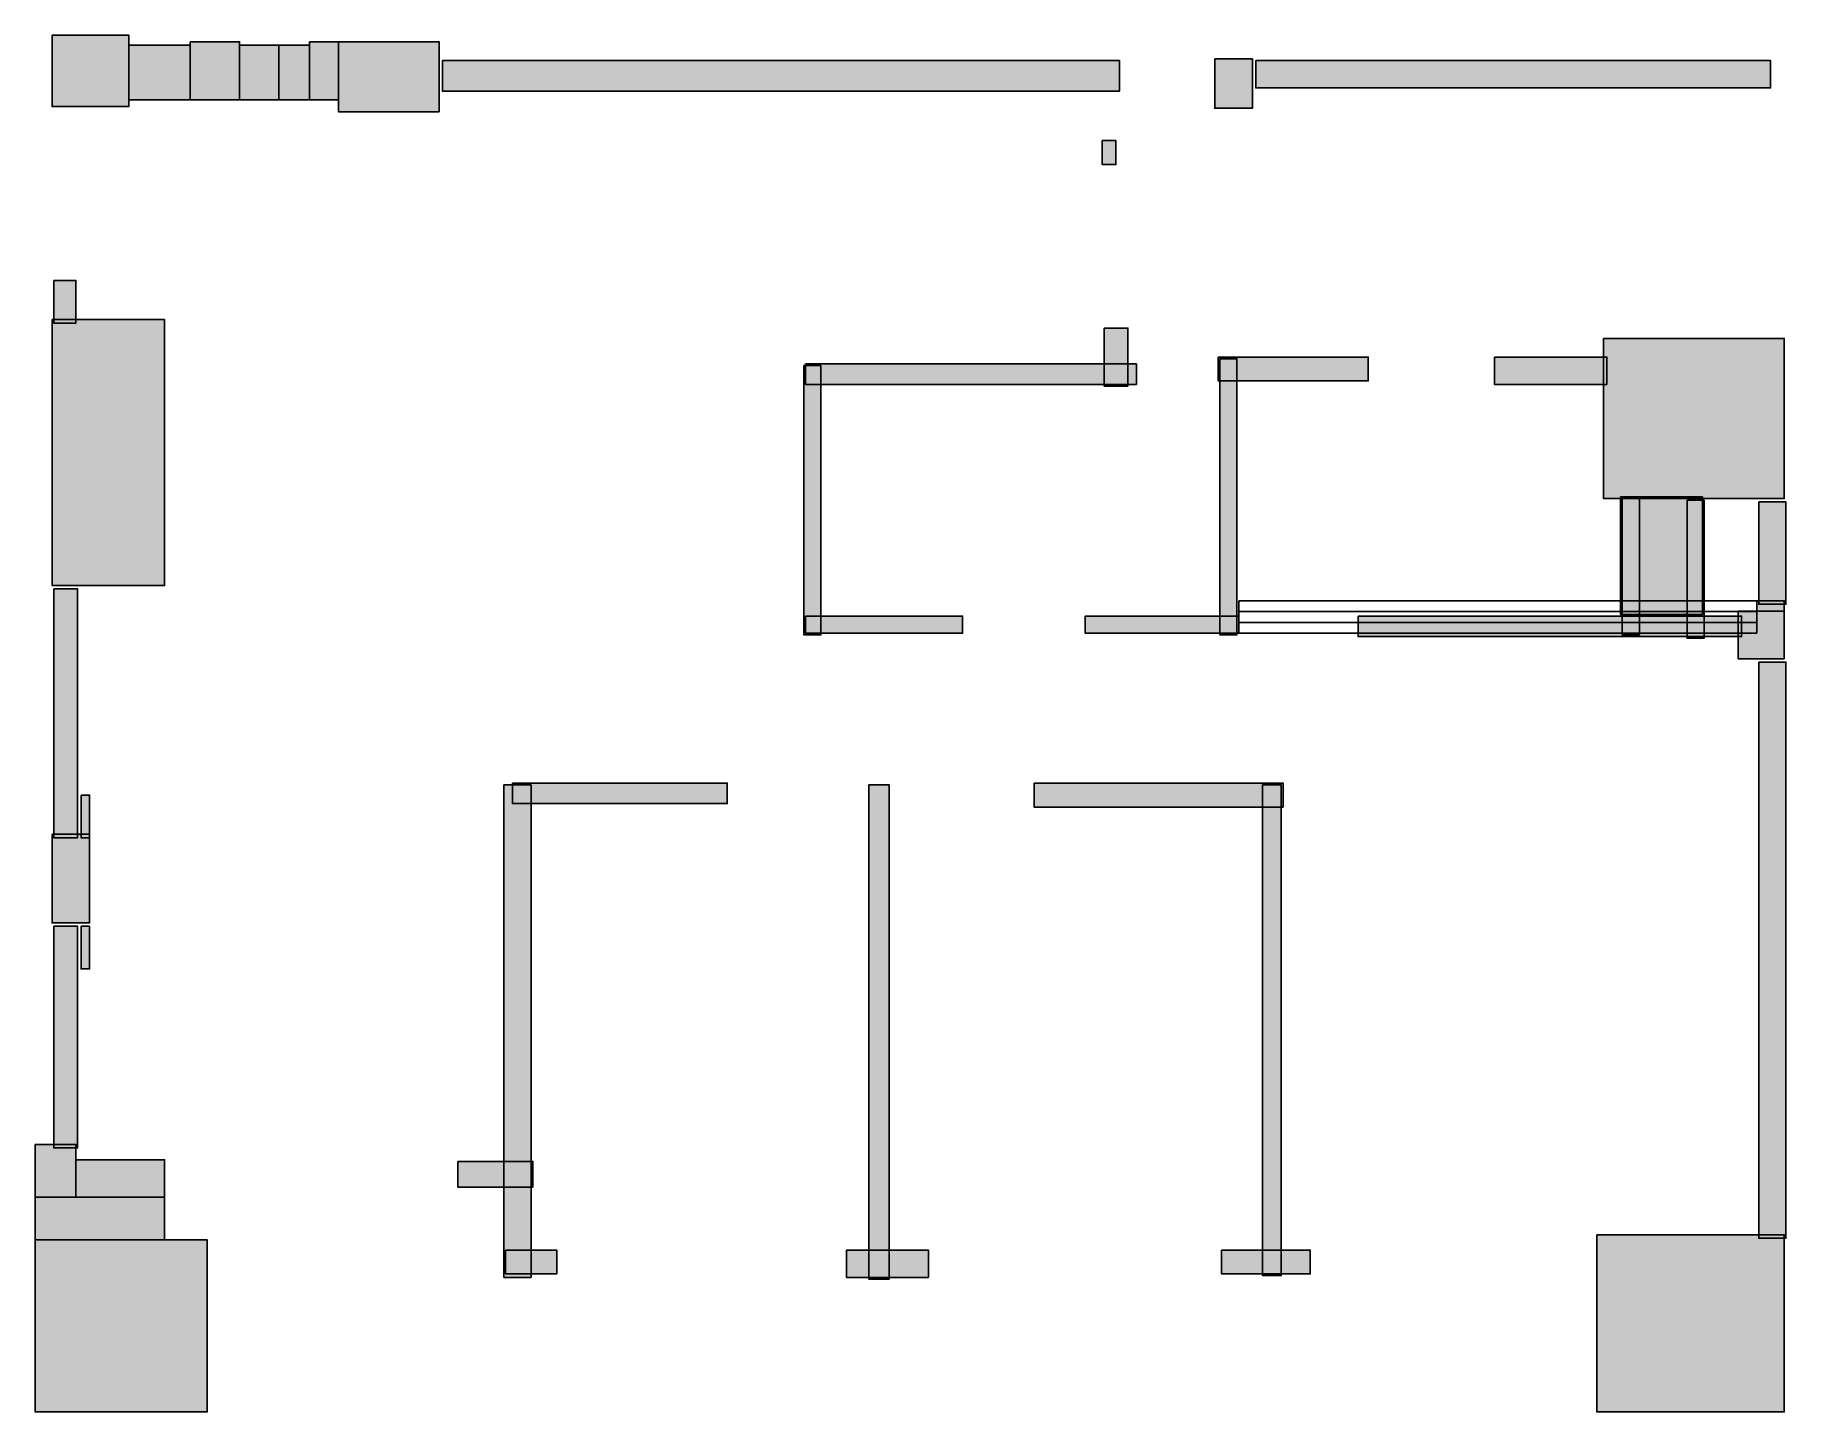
# Model space of a CAD drawing. Header units: centimetres. Extents: x 9 to 913, y 11 to 722.
import ezdxf

# ---------------------------------------------------------------- set-up
doc = ezdxf.new("R2010")
doc.units = ezdxf.units.CM
doc.layers.add('WALL', color=7, linetype='Continuous')
doc.layers.add('WINDOW', color=5, linetype='Continuous')

msp = doc.modelspace()

# ---------------------------------------------------------------- hatches: boundary and pattern name
at = {"layer": 'WALL'}
h = msp.add_hatch(color=256, dxfattribs=at)
h.dxf.hatch_style = 1
h.paths.add_polyline_path([(17.6, 721.6), (57.2, 721.6), (57.2, 684.64), (17.6, 684.64)])
h = msp.add_hatch(color=256, dxfattribs=at)
h.dxf.hatch_style = 1
h.paths.add_polyline_path([(57.2, 716.32), (88.88, 716.32), (88.88, 688.16), (57.2, 688.16)])
h = msp.add_hatch(color=256, dxfattribs=at)
h.dxf.hatch_style = 1
h.paths.add_polyline_path([(88.88, 718.08), (114.4, 718.08), (114.4, 688.16), (88.88, 688.16)])
h = msp.add_hatch(color=256, dxfattribs=at)
h.dxf.hatch_style = 1
h.paths.add_polyline_path([(114.4, 716.32), (134.64, 716.32), (134.64, 688.16), (114.4, 688.16)])
h = msp.add_hatch(color=256, dxfattribs=at)
h.dxf.hatch_style = 1
h.paths.add_polyline_path([(134.64, 716.32), (150.48, 716.32), (150.48, 688.16), (134.64, 688.16)])
h = msp.add_hatch(color=256, dxfattribs=at)
h.dxf.hatch_style = 1
h.paths.add_polyline_path([(150.48, 718.08), (165.44, 718.08), (165.44, 688.16), (150.48, 688.16)])
h = msp.add_hatch(color=256, dxfattribs=at)
h.dxf.hatch_style = 1
h.paths.add_polyline_path([(165.44, 718.08), (217.36, 718.08), (217.36, 682), (165.44, 682)])
h = msp.add_hatch(color=256, dxfattribs=at)
h.dxf.hatch_style = 1
h.paths.add_polyline_path([(219.12, 708.4), (568.48, 708.4), (568.48, 692.56), (219.12, 692.56)])
h = msp.add_hatch(color=256, dxfattribs=at)
h.dxf.hatch_style = 1
h.paths.add_polyline_path([(617.76, 709.28), (637.12, 709.28), (637.12, 683.76), (617.76, 683.76)])
h = msp.add_hatch(color=256, dxfattribs=at)
h.dxf.hatch_style = 1
h.paths.add_polyline_path([(638.88, 708.4), (904.64, 708.4), (904.64, 694.32), (638.88, 694.32)])
h = msp.add_hatch(color=256, dxfattribs=at)
h.dxf.hatch_style = 1
h.paths.add_polyline_path([(559.68, 667.04), (566.72, 667.04), (566.72, 654.72), (559.68, 654.72)])
h = msp.add_hatch(color=256, dxfattribs=at)
h.dxf.hatch_style = 1
h.paths.add_polyline_path([(18.48, 594.88), (29.92, 594.88), (29.92, 572.88), (18.48, 572.88)])
h = msp.add_hatch(color=256, dxfattribs=at)
h.dxf.hatch_style = 1
h.paths.add_polyline_path([(17.6, 574.64), (75.68, 574.64), (75.68, 437.36), (17.6, 437.36)])
h = msp.add_hatch(color=256, dxfattribs=at)
h.dxf.hatch_style = 1
h.paths.add_polyline_path([(560.56, 570.24), (572.88, 570.24), (572.88, 540.32), (560.56, 540.32)])
h = msp.add_hatch(color=256, dxfattribs=at)
h.dxf.hatch_style = 1
h.paths.add_polyline_path([(818.4, 564.96), (911.68, 564.96), (911.68, 482.24), (818.4, 482.24)])
h = msp.add_hatch(color=256, dxfattribs=at)
h.dxf.hatch_style = 1
h.paths.add_polyline_path([(406.56, 551.76), (577.28, 551.76), (577.28, 541.2), (406.56, 541.2)])
h = msp.add_hatch(color=256, dxfattribs=at)
h.dxf.hatch_style = 1
h.paths.add_polyline_path([(619.52, 555.28), (696.96, 555.28), (696.96, 542.96), (619.52, 542.96)])
h = msp.add_hatch(color=256, dxfattribs=at)
h.dxf.hatch_style = 1
h.paths.add_polyline_path([(620.4, 554.4), (629.2, 554.4), (629.2, 411.84), (620.4, 411.84)])
h = msp.add_hatch(color=256, dxfattribs=at)
h.dxf.hatch_style = 1
h.paths.add_polyline_path([(762.08, 555.28), (820.16, 555.28), (820.16, 541.2), (762.08, 541.2)])
h = msp.add_hatch(color=256, dxfattribs=at)
h.dxf.hatch_style = 1
h.paths.add_polyline_path([(405.68, 550.88), (414.48, 550.88), (414.48, 411.84), (405.68, 411.84)])
h = msp.add_hatch(color=256, dxfattribs=at)
h.dxf.hatch_style = 1
h.paths.add_polyline_path([(827.2, 483.12), (869.44, 483.12), (869.44, 422.4), (827.2, 422.4)])
h = msp.add_hatch(color=256, dxfattribs=at)
h.dxf.hatch_style = 1
h.paths.add_polyline_path([(828.08, 482.24), (836.88, 482.24), (836.88, 411.84), (828.08, 411.84)])
h = msp.add_hatch(color=256, dxfattribs=at)
h.dxf.hatch_style = 1
h.paths.add_polyline_path([(861.52, 481.36), (870.32, 481.36), (870.32, 410.08), (861.52, 410.08)])
h = msp.add_hatch(color=256, dxfattribs=at)
h.dxf.hatch_style = 1
h.paths.add_polyline_path([(898.48, 480.48), (912.56, 480.48), (912.56, 427.68), (898.48, 427.68)])
h = msp.add_hatch(color=256, dxfattribs=at)
h.dxf.hatch_style = 1
h.paths.add_polyline_path([(18.48, 435.6), (30.8, 435.6), (30.8, 307.12), (18.48, 307.12)])
h = msp.add_hatch(color=256, dxfattribs=at)
h.dxf.hatch_style = 1
h.paths.add_polyline_path([(897.6, 429.44), (911.68, 429.44), (911.68, 424.16), (897.6, 424.16)])
h = msp.add_hatch(color=256, dxfattribs=at)
h.dxf.hatch_style = 1
h.paths.add_polyline_path([(406.56, 421.52), (487.52, 421.52), (487.52, 412.72), (406.56, 412.72)])
h = msp.add_hatch(color=256, dxfattribs=at)
h.dxf.hatch_style = 1
h.paths.add_polyline_path([(550.88, 421.52), (630.08, 421.52), (630.08, 412.72), (550.88, 412.72)])
h = msp.add_hatch(color=256, dxfattribs=at)
h.dxf.hatch_style = 1
h.paths.add_polyline_path([(691.68, 421.52), (889.68, 421.52), (889.68, 410.96), (691.68, 410.96)])
h = msp.add_hatch(color=256, dxfattribs=at)
h.dxf.hatch_style = 1
h.paths.add_polyline_path([(887.92, 424.16), (911.68, 424.16), (911.68, 399.52), (887.92, 399.52)])
h = msp.add_hatch(color=256, dxfattribs=at)
h.dxf.hatch_style = 1
h.paths.add_polyline_path([(898.48, 397.76), (912.56, 397.76), (912.56, 100.32), (898.48, 100.32)])
h = msp.add_hatch(color=256, dxfattribs=at)
h.dxf.hatch_style = 1
h.paths.add_polyline_path([(250.8, 334.4), (264.88, 334.4), (264.88, 80.08), (250.8, 80.08)])
h = msp.add_hatch(color=256, dxfattribs=at)
h.dxf.hatch_style = 1
h.paths.add_polyline_path([(255.2, 335.28), (366.08, 335.28), (366.08, 324.72), (255.2, 324.72)])
h = msp.add_hatch(color=256, dxfattribs=at)
h.dxf.hatch_style = 1
h.paths.add_polyline_path([(439.12, 334.4), (449.68, 334.4), (449.68, 79.2), (439.12, 79.2)])
h = msp.add_hatch(color=256, dxfattribs=at)
h.dxf.hatch_style = 1
h.paths.add_polyline_path([(524.48, 335.28), (652.96, 335.28), (652.96, 322.96), (524.48, 322.96)])
h = msp.add_hatch(color=256, dxfattribs=at)
h.dxf.hatch_style = 1
h.paths.add_polyline_path([(642.4, 334.4), (652.08, 334.4), (652.08, 80.96), (642.4, 80.96)])
h = msp.add_hatch(color=256, dxfattribs=at)
h.dxf.hatch_style = 1
h.paths.add_polyline_path([(32.56, 329.12), (36.96, 329.12), (36.96, 307.12), (32.56, 307.12)])
h = msp.add_hatch(color=256, dxfattribs=at)
h.dxf.hatch_style = 1
h.paths.add_polyline_path([(17.6, 308.88), (36.96, 308.88), (36.96, 263.12), (17.6, 263.12)])
h = msp.add_hatch(color=256, dxfattribs=at)
h.dxf.hatch_style = 1
h.paths.add_polyline_path([(18.48, 261.36), (30.8, 261.36), (30.8, 146.96), (18.48, 146.96)])
h = msp.add_hatch(color=256, dxfattribs=at)
h.dxf.hatch_style = 1
h.paths.add_polyline_path([(32.56, 261.36), (36.96, 261.36), (36.96, 239.36), (32.56, 239.36)])
h = msp.add_hatch(color=256, dxfattribs=at)
h.dxf.hatch_style = 1
h.paths.add_polyline_path([(8.8, 148.72), (29.92, 148.72), (29.92, 121.44), (8.8, 121.44)])
h = msp.add_hatch(color=256, dxfattribs=at)
h.dxf.hatch_style = 1
h.paths.add_polyline_path([(29.92, 140.8), (75.68, 140.8), (75.68, 121.44), (29.92, 121.44)])
h = msp.add_hatch(color=256, dxfattribs=at)
h.dxf.hatch_style = 1
h.paths.add_polyline_path([(227.04, 139.92), (265.76, 139.92), (265.76, 126.72), (227.04, 126.72)])
h = msp.add_hatch(color=256, dxfattribs=at)
h.dxf.hatch_style = 1
h.paths.add_polyline_path([(8.8, 121.44), (75.68, 121.44), (75.68, 99.44), (8.8, 99.44)])
h = msp.add_hatch(color=256, dxfattribs=at)
h.dxf.hatch_style = 1
h.paths.add_polyline_path([(8.8, 99.44), (97.68, 99.44), (97.68, 10.56), (8.8, 10.56)])
h = msp.add_hatch(color=256, dxfattribs=at)
h.dxf.hatch_style = 1
h.paths.add_polyline_path([(814.88, 102.08), (911.68, 102.08), (911.68, 10.56), (814.88, 10.56)])
h = msp.add_hatch(color=256, dxfattribs=at)
h.dxf.hatch_style = 1
h.paths.add_polyline_path([(251.68, 94.16), (278.08, 94.16), (278.08, 81.84), (251.68, 81.84)])
h = msp.add_hatch(color=256, dxfattribs=at)
h.dxf.hatch_style = 1
h.paths.add_polyline_path([(427.68, 94.16), (469.92, 94.16), (469.92, 80.08), (427.68, 80.08)])
h = msp.add_hatch(color=256, dxfattribs=at)
h.dxf.hatch_style = 1
h.paths.add_polyline_path([(621.28, 94.16), (667.04, 94.16), (667.04, 81.84), (621.28, 81.84)])

# ---------------------------------------------------------------- linework, layer by layer
for points in [[(17.6, 721.6), (57.2, 721.6), (57.2, 684.64), (17.6, 684.64)], [(57.2, 716.32), (88.88, 716.32), (88.88, 688.16), (57.2, 688.16)], [(88.88, 718.08), (114.4, 718.08), (114.4, 688.16), (88.88, 688.16)], [(114.4, 716.32), (134.64, 716.32), (134.64, 688.16), (114.4, 688.16)], [(134.64, 716.32), (150.48, 716.32), (150.48, 688.16), (134.64, 688.16)], [(150.48, 718.08), (165.44, 718.08), (165.44, 688.16), (150.48, 688.16)], [(165.44, 718.08), (217.36, 718.08), (217.36, 682), (165.44, 682)], [(219.12, 708.4), (568.48, 708.4), (568.48, 692.56), (219.12, 692.56)], [(617.76, 709.28), (637.12, 709.28), (637.12, 683.76), (617.76, 683.76)], [(638.88, 708.4), (904.64, 708.4), (904.64, 694.32), (638.88, 694.32)], [(559.68, 667.04), (566.72, 667.04), (566.72, 654.72), (559.68, 654.72)], [(18.48, 594.88), (29.92, 594.88), (29.92, 572.88), (18.48, 572.88)], [(17.6, 574.64), (75.68, 574.64), (75.68, 437.36), (17.6, 437.36)], [(560.56, 570.24), (572.88, 570.24), (572.88, 540.32), (560.56, 540.32)], [(818.4, 564.96), (911.68, 564.96), (911.68, 482.24), (818.4, 482.24)], [(406.56, 551.76), (577.28, 551.76), (577.28, 541.2), (406.56, 541.2)], [(619.52, 555.28), (696.96, 555.28), (696.96, 542.96), (619.52, 542.96)], [(620.4, 554.4), (629.2, 554.4), (629.2, 411.84), (620.4, 411.84)], [(762.08, 555.28), (820.16, 555.28), (820.16, 541.2), (762.08, 541.2)], [(405.68, 550.88), (414.48, 550.88), (414.48, 411.84), (405.68, 411.84)], [(827.2, 483.12), (869.44, 483.12), (869.44, 422.4), (827.2, 422.4)], [(828.08, 482.24), (836.88, 482.24), (836.88, 411.84), (828.08, 411.84)], [(861.52, 481.36), (870.32, 481.36), (870.32, 410.08), (861.52, 410.08)], [(898.48, 480.48), (912.56, 480.48), (912.56, 427.68), (898.48, 427.68)], [(18.48, 435.6), (30.8, 435.6), (30.8, 307.12), (18.48, 307.12)], [(897.6, 429.44), (911.68, 429.44), (911.68, 424.16), (897.6, 424.16)], [(406.56, 421.52), (487.52, 421.52), (487.52, 412.72), (406.56, 412.72)], [(550.88, 421.52), (630.08, 421.52), (630.08, 412.72), (550.88, 412.72)], [(691.68, 421.52), (889.68, 421.52), (889.68, 410.96), (691.68, 410.96)], [(887.92, 424.16), (911.68, 424.16), (911.68, 399.52), (887.92, 399.52)], [(898.48, 397.76), (912.56, 397.76), (912.56, 100.32), (898.48, 100.32)], [(250.8, 334.4), (264.88, 334.4), (264.88, 80.08), (250.8, 80.08)], [(255.2, 335.28), (366.08, 335.28), (366.08, 324.72), (255.2, 324.72)], [(439.12, 334.4), (449.68, 334.4), (449.68, 79.2), (439.12, 79.2)], [(524.48, 335.28), (652.96, 335.28), (652.96, 322.96), (524.48, 322.96)], [(642.4, 334.4), (652.08, 334.4), (652.08, 80.96), (642.4, 80.96)], [(32.56, 329.12), (36.96, 329.12), (36.96, 307.12), (32.56, 307.12)], [(17.6, 308.88), (36.96, 308.88), (36.96, 263.12), (17.6, 263.12)], [(18.48, 261.36), (30.8, 261.36), (30.8, 146.96), (18.48, 146.96)], [(32.56, 261.36), (36.96, 261.36), (36.96, 239.36), (32.56, 239.36)], [(8.8, 148.72), (29.92, 148.72), (29.92, 121.44), (8.8, 121.44)], [(29.92, 140.8), (75.68, 140.8), (75.68, 121.44), (29.92, 121.44)], [(227.04, 139.92), (265.76, 139.92), (265.76, 126.72), (227.04, 126.72)], [(8.8, 121.44), (75.68, 121.44), (75.68, 99.44), (8.8, 99.44)], [(8.8, 99.44), (97.68, 99.44), (97.68, 10.56), (8.8, 10.56)], [(814.88, 102.08), (911.68, 102.08), (911.68, 10.56), (814.88, 10.56)], [(251.68, 94.16), (278.08, 94.16), (278.08, 81.84), (251.68, 81.84)], [(427.68, 94.16), (469.92, 94.16), (469.92, 80.08), (427.68, 80.08)], [(621.28, 94.16), (667.04, 94.16), (667.04, 81.84), (621.28, 81.84)]]:
    msp.add_lwpolyline(points, close=True, dxfattribs=at)
at = {"layer": 'WINDOW'}
for p, q in [((630.08, 429.44), (897.6, 429.44)), ((630.08, 429.44), (630.08, 412.72)), ((897.6, 429.44), (897.6, 412.72)), ((630.08, 423.87), (897.6, 423.87)), ((630.08, 418.29), (897.6, 418.29)), ((630.08, 412.72), (897.6, 412.72))]:
    msp.add_line(p, q, dxfattribs=at)

doc.saveas('drawing.dxf')
